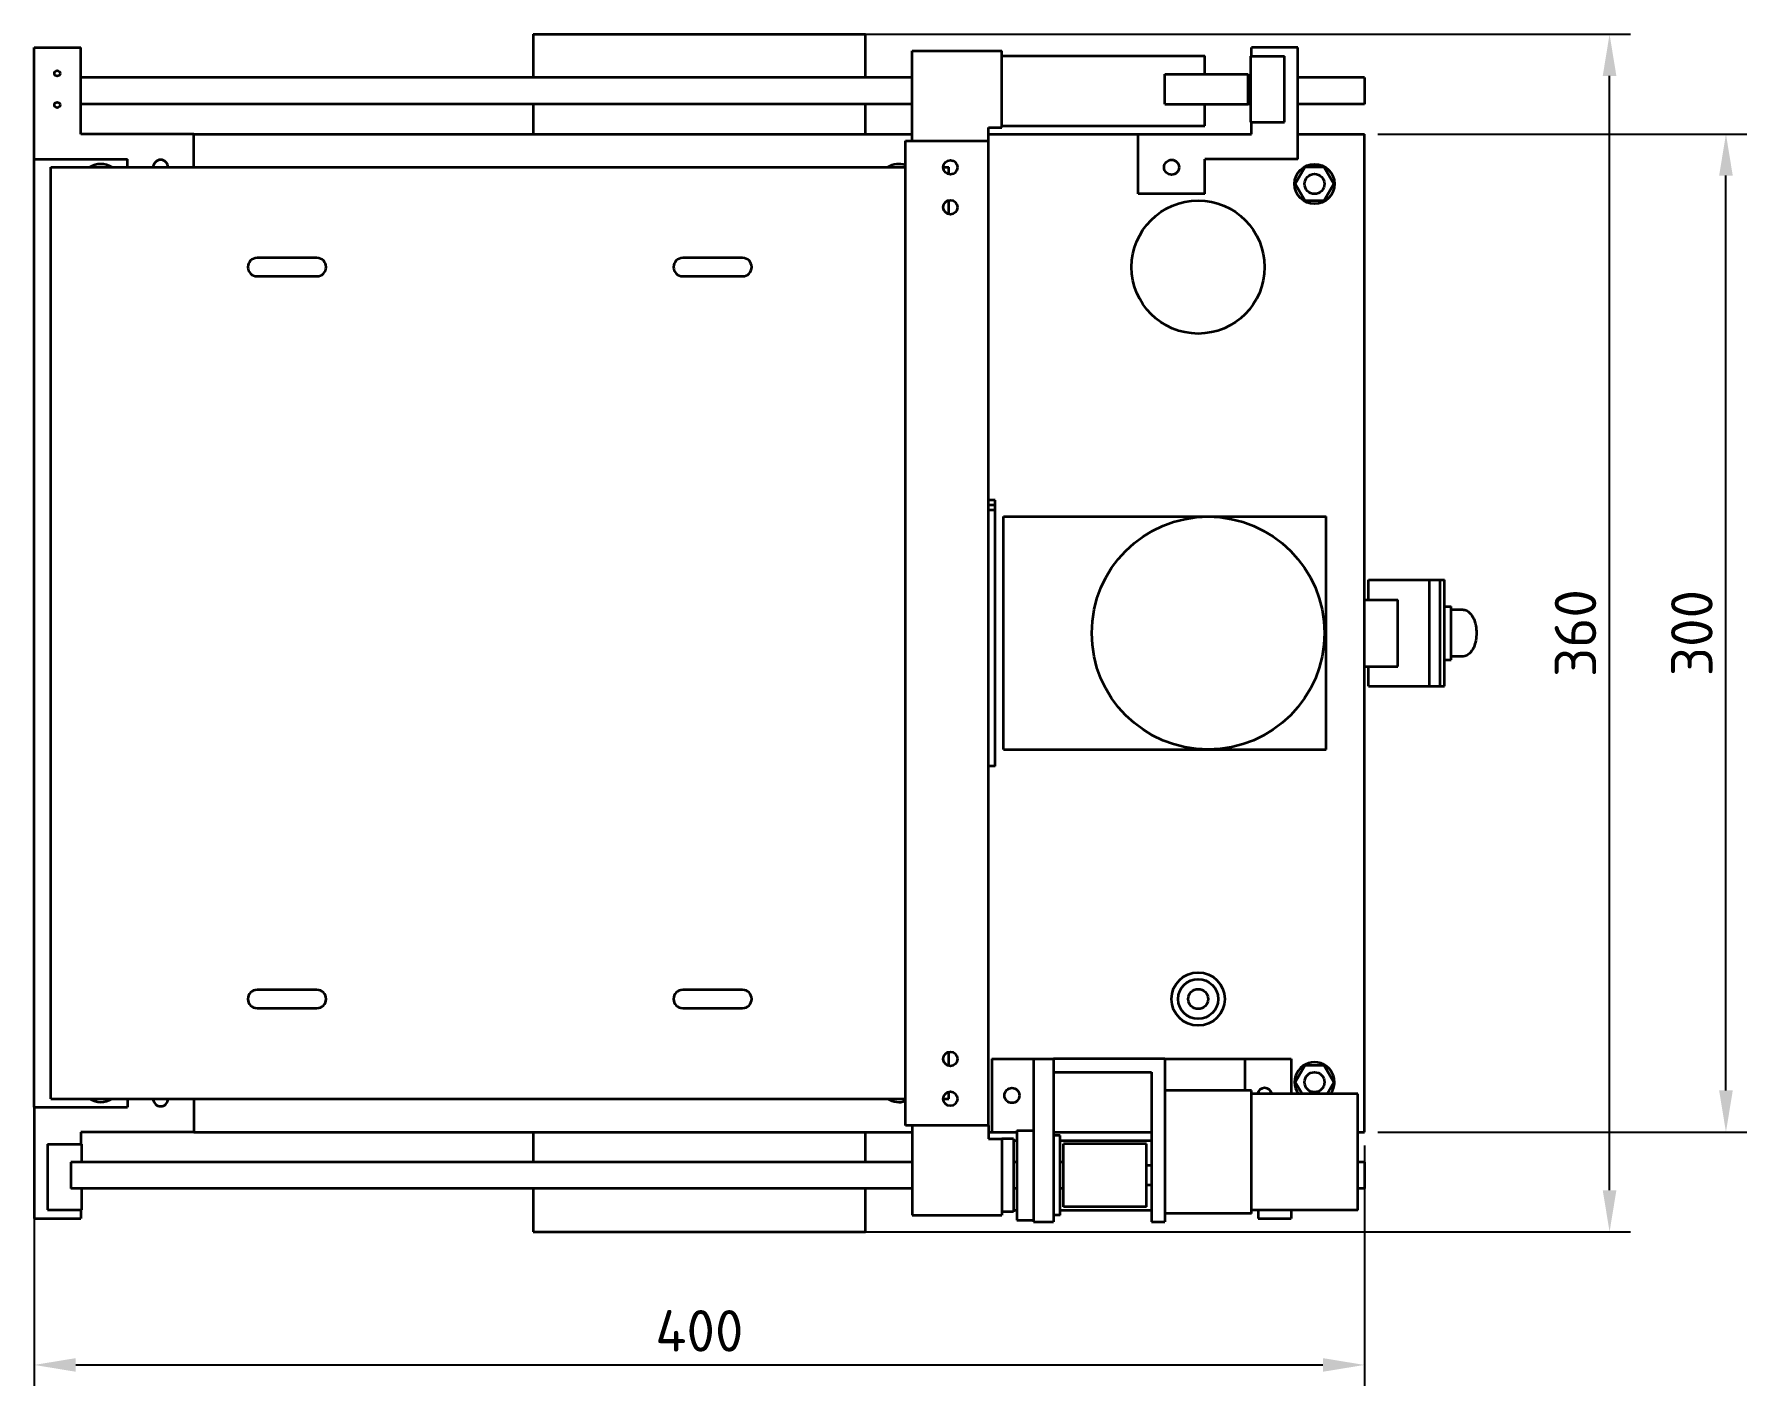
# Model space of a CAD drawing. Header units: millimetres. Extents: x 2065 to 9328, y -1428 to 511.
# Drawn here: x 2533 to 3048, y -389 to 18 of the extents above; entities that cross this region are included whole.
import ezdxf

# ---------------------------------------------------------------- set-up
doc = ezdxf.new("R2010")
doc.units = ezdxf.units.MM
doc.layers.add('2D-VISIBLE', color=7, linetype='Continuous', lineweight=35)
doc.layers.add('DIMENSIONS', color=4, linetype='Continuous', lineweight=18)
doc.styles.add('ISO', font='isocpeur.ttf')
doc.styles.add('OpenSansCondensed-Light', font='OpenSansCondensed-Light.ttf')
doc.dimstyles.new('EZDXF', dxfattribs={"dimtxt": 0.25, "dimasz": 0.175, "dimexe": 0.375, "dimexo": 0.125, "dimgap": 0.1, "dimtad": 1, "dimlfac": 100, "dimzin": 12, "dimdsep": 46, "dimtxsty": 'OpenSansCondensed-Light', "dimblk": 'ARCHTICK', "dimcen": 2.5, "dimazin": 3, "dimtfac": 0.5, "dimtmove": 2, "dimatfit": 3})

# ---------------------------------------------------------------- blocks, each defined once
blk = doc.blocks.new('_CLOSEDFILLED')
at = {"color": 0, "linetype": 'BYBLOCK'}
blk.add_solid([(-1, 0.164), (0, 0), (-1, -0.164)], dxfattribs=at)
blk = doc.blocks.new('*D6')
at = {"color": 4}
for p, q in [((2533.15, -316.5), (2533.15, -388.75)), ((2933.15, -316.5), (2933.15, -388.75)), ((2545.65, -382.5), (2920.65, -382.5))]:
    blk.add_line(p, q, dxfattribs=at)
at = {"layer": 'Defpoints'}
for p in [(2533.15, -312.5), (2933.15, -312.5), (2533.15, -382.5)]:
    blk.add_point(p, dxfattribs=at)
at = {"layer": 'DIMENSIONS', "color": 4, "xscale": 12.5, "yscale": 12.5, "rotation": 180}
blk.add_blockref('_CLOSEDFILLED', (2533.15, -382.5), dxfattribs=at)
at = {"layer": 'DIMENSIONS', "color": 4, "xscale": 12.5, "yscale": 12.5}
blk.add_blockref('_CLOSEDFILLED', (2933.15, -382.5), dxfattribs=at)
at = {"layer": 'DIMENSIONS', "color": 7, "insert": (2733.15, -372.25), "char_height": 12.5, "attachment_point": 5, "style": 'ISO'}
blk.add_mtext('400', dxfattribs=at)
blk = doc.blocks.new('*D7')
at = {"color": 4}
for p, q in [((2737.15, 17.5), (3013.12, 17.5)), ((3006.87, -330), (3006.87, 5)), ((2737.15, -342.5), (3013.12, -342.5))]:
    blk.add_line(p, q, dxfattribs=at)
at = {"layer": 'Defpoints'}
for p in [(2733.15, 17.5), (2733.15, -342.5), (3006.87, -342.5)]:
    blk.add_point(p, dxfattribs=at)
at = {"layer": 'DIMENSIONS', "color": 4, "xscale": 12.5, "yscale": 12.5}
for p, rotation in [((3006.87, 17.5), 90), ((3006.87, -342.5), 270)]:
    blk.add_blockref('_CLOSEDFILLED', p, dxfattribs=dict(at, rotation=rotation))
at = {"layer": 'DIMENSIONS', "color": 7, "insert": (2996.62, -162.5), "char_height": 12.5, "attachment_point": 5, "rotation": 90, "style": 'ISO'}
blk.add_mtext('360', dxfattribs=at)
blk = doc.blocks.new('*D8')
at = {"color": 4}
for p, q in [((2937.15, -12.5), (3048.12, -12.5)), ((3041.87, -300), (3041.87, -25)), ((2937.15, -312.5), (3048.12, -312.5))]:
    blk.add_line(p, q, dxfattribs=at)
at = {"layer": 'Defpoints'}
for p in [(2933.15, -12.5), (2933.15, -312.5), (3041.87, -312.5)]:
    blk.add_point(p, dxfattribs=at)
at = {"layer": 'DIMENSIONS', "color": 4, "xscale": 12.5, "yscale": 12.5}
for p, rotation in [((3041.87, -12.5), 90), ((3041.87, -312.5), 270)]:
    blk.add_blockref('_CLOSEDFILLED', p, dxfattribs=dict(at, rotation=rotation))
at = {"layer": 'DIMENSIONS', "color": 7, "insert": (3031.62, -162.5), "char_height": 12.5, "attachment_point": 5, "rotation": 90, "style": 'ISO'}
blk.add_mtext('300', dxfattribs=at)

msp = doc.modelspace()

# ---------------------------------------------------------------- linework, layer by layer
at = {"layer": '2D-VISIBLE'}
for p, q in [((2683.15, 17.5), (2683.15, 4.5)), ((2783.15, 4.5), (2783.15, 17.5)), ((2533.15, -20), (2533.15, 13.5)), ((2533.15, 13.5), (2547.15, 13.5)), ((2547.15, -12.5), (2547.15, 13.5)), ((2797.15, 12.5), (2824.15, 12.5)), ((2797.15, -14.5), (2797.15, 12.5)), ((2824.15, -10.5), (2824.15, 12.5)), ((2824.15, 11), (2885.15, 11)), ((2885.15, 5.5), (2885.15, 11)), ((2898.95, -8.9), (2898.95, 10.9)), ((2898.95, 10.9), (2909.15, 10.9)), ((2913.15, 13.5), (2899.15, 13.5)), ((2899.15, 10.9), (2899.15, 13.5)), ((2909.15, -8.9), (2909.15, 10.9)), ((2913.15, -20), (2913.15, 13.5)), ((2873.15, 5.5), (2898.15, 5.5)), ((2873.15, -3.5), (2873.15, 5.5)), ((2898.15, -3.5), (2898.15, 5.5)), ((2797.15, 4.5), (2547.15, 4.5)), ((2898.95, 4.5), (2898.15, 4.5)), ((2898.15, 2.5), (2898.95, 2.5)), ((2933.15, 4.5), (2913.15, 4.5)), ((2797.15, -3.5), (2547.15, -3.5)), ((2683.15, -3.5), (2683.15, -12.5)), ((2783.15, -12.5), (2783.15, -3.5)), ((2873.15, -3.5), (2898.15, -3.5)), ((2885.15, -10), (2885.15, -3.5)), ((2898.15, -0.5), (2898.95, -0.5)), ((2898.95, -3.5), (2898.15, -3.5)), ((2933.15, -3.5), (2913.15, -3.5)), ((2824.15, -10), (2885.15, -10)), ((2898.95, -8.9), (2909.15, -8.9)), ((2899.15, -12.5), (2899.15, -8.9)), ((2581.15, -12.5), (2547.15, -12.5)), ((2581.15, -12.5), (2797.15, -12.5)), ((2581.15, -22.5), (2581.15, -12.5)), ((2795.15, -310.5), (2795.15, -14.5)), ((2795.15, -14.5), (2820.15, -14.5)), ((2820.15, -10.5), (2824.15, -10.5)), ((2820.15, -14.5), (2820.15, -10.5)), ((2820.15, -12.5), (2865.15, -12.5)), ((2820.15, -310.5), (2820.15, -14.5)), ((2865.15, -12.5), (2899.15, -12.5)), ((2865.15, -30.5), (2865.15, -12.5)), ((2913.15, -12.5), (2933.15, -12.5)), ((2933.15, -312.5), (2933.15, -12.5)), ((2533.15, -305), (2533.15, -20)), ((2533.15, -20), (2561.15, -20)), ((2561.15, -22.5), (2561.15, -20)), ((2913.15, -20), (2885.15, -20)), ((2885.15, -30.5), (2885.15, -20)), ((2538.15, -302.5), (2538.15, -22.5)), ((2538.15, -22.5), (2795.15, -22.5)), ((2806.5, -22.5), (2808.15, -22.5)), ((2808.15, -24.59), (2808.15, -22.5)), ((2915.26, -22.5), (2912.37, -27.5)), ((2921.03, -22.5), (2915.26, -22.5)), ((2923.92, -27.5), (2921.03, -22.5)), ((2885.15, -30.5), (2865.15, -30.5)), ((2912.37, -27.5), (2915.26, -32.5)), ((2921.03, -32.5), (2923.92, -27.5)), ((2808.15, -36.59), (2808.15, -32.41)), ((2915.26, -32.5), (2921.03, -32.5)), ((2618.15, -49.75), (2600.15, -49.75)), ((2746.15, -49.75), (2728.15, -49.75)), ((2600.15, -55.25), (2618.15, -55.25)), ((2728.15, -55.25), (2746.15, -55.25)), ((2822.15, -122.5), (2820.15, -122.5)), ((2822.15, -202.5), (2822.15, -122.5)), ((2820.15, -124), (2822.15, -124)), ((2820.15, -125.5), (2822.15, -125.5)), ((2824.65, -197.5), (2824.65, -127.5)), ((2824.65, -127.5), (2921.65, -127.5)), ((2921.65, -197.5), (2921.65, -127.5)), ((2934.33, -152.5), (2934.33, -146.5)), ((2934.33, -146.5), (2952.68, -146.5)), ((2952.68, -178.5), (2952.68, -146.5)), ((2952.68, -146.5), (2955.96, -146.5)), ((2955.96, -178.5), (2955.96, -146.5)), ((2955.96, -178.5), (2955.96, -146.5)), ((2955.96, -146.5), (2957.27, -146.5)), ((2957.27, -178.5), (2957.27, -146.5)), ((2933.15, -152.5), (2943.15, -152.5)), ((2943.15, -172.5), (2943.15, -152.5)), ((2957.27, -154.5), (2959.24, -154.5)), ((2959.24, -170.5), (2959.24, -154.5)), ((2962.84, -155.5), (2959.24, -155.5)), ((2962.84, -169.5), (2959.24, -169.5)), ((2933.15, -172.5), (2943.15, -172.5)), ((2934.33, -178.5), (2934.33, -172.5)), ((2957.27, -170.5), (2959.24, -170.5)), ((2934.33, -178.5), (2952.68, -178.5)), ((2952.68, -178.5), (2955.96, -178.5)), ((2955.96, -178.5), (2957.27, -178.5)), ((2824.65, -197.5), (2921.65, -197.5)), ((2822.15, -202.5), (2820.15, -202.5)), ((2618.15, -269.75), (2600.15, -269.75)), ((2746.15, -269.75), (2728.15, -269.75)), ((2600.15, -275.25), (2618.15, -275.25)), ((2728.15, -275.25), (2746.15, -275.25)), ((2808.15, -292.59), (2808.15, -288.41)), ((2821.15, -290.5), (2821.15, -312.5)), ((2821.15, -290.5), (2833.65, -290.5)), ((2833.65, -290.5), (2839.65, -290.5)), ((2833.65, -290.5), (2833.65, -339.5)), ((2873.15, -290.5), (2839.65, -290.5)), ((2839.65, -290.5), (2839.65, -339.5)), ((2873.15, -290.5), (2897.15, -290.5)), ((2873.15, -290.5), (2873.15, -339.5)), ((2897.15, -290.5), (2911.15, -290.5)), ((2897.15, -290.5), (2897.15, -300)), ((2911.15, -290.5), (2911.15, -301)), ((2915.26, -292.5), (2912.37, -297.5)), ((2921.03, -292.5), (2915.26, -292.5)), ((2923.92, -297.5), (2921.03, -292.5)), ((2839.65, -294.5), (2869.15, -294.5)), ((2869.15, -294.5), (2869.15, -339.5)), ((2912.37, -297.5), (2914.39, -301)), ((2921.9, -301), (2923.92, -297.5)), ((2538.15, -302.5), (2795.15, -302.5)), ((2561.15, -302.5), (2561.15, -305)), ((2581.15, -302.5), (2581.15, -312.5)), ((2806.5, -302.5), (2808.15, -302.5)), ((2808.15, -302.5), (2808.15, -300.41)), ((2899.15, -300), (2873.15, -300)), ((2931.15, -301), (2899.15, -301)), ((2533.15, -305), (2533.15, -338.5)), ((2533.15, -305), (2561.15, -305)), ((2547.15, -312.5), (2547.15, -316.1)), ((2581.15, -312.5), (2547.15, -312.5)), ((2581.15, -312.5), (2797.15, -312.5)), ((2683.15, -312.5), (2683.15, -321.5)), ((2783.15, -321.5), (2783.15, -312.5)), ((2820.15, -310.5), (2795.15, -310.5)), ((2797.15, -310.5), (2797.15, -337.5)), ((2820.15, -310.5), (2820.15, -314.5)), ((2820.15, -312.5), (2821.15, -312.5)), ((2821.15, -312.5), (2828.65, -312.5)), ((2828.65, -312), (2828.65, -339)), ((2828.65, -312), (2833.65, -312)), ((2839.65, -312.5), (2869.15, -312.5)), ((2841.65, -313.5), (2839.65, -313.5)), ((2931.15, -312.5), (2933.15, -312.5)), ((2537.15, -316.1), (2537.15, -335.9)), ((2537.15, -316.1), (2547.35, -316.1)), ((2547.35, -316.1), (2547.35, -321.5)), ((2820.15, -314.5), (2824.15, -314.5)), ((2824.15, -314.5), (2824.15, -337.5)), ((2827.65, -314.5), (2824.15, -314.5)), ((2827.65, -315), (2828.65, -315)), ((2841.65, -315), (2869.15, -315)), ((2867.65, -316), (2842.65, -316)), ((2797.15, -321.5), (2544.15, -321.5)), ((2828.65, -321.5), (2827.65, -321.5)), ((2842.65, -321.5), (2841.65, -321.5)), ((2869.15, -322.5), (2867.65, -322.5)), ((2933.15, -321.5), (2931.15, -321.5)), ((2797.15, -329.5), (2544.15, -329.5)), ((2547.35, -329.5), (2547.35, -335.9)), ((2683.15, -329.5), (2683.15, -342.5)), ((2783.15, -342.5), (2783.15, -329.5)), ((2828.65, -329.5), (2827.65, -329.5)), ((2842.65, -329.5), (2841.65, -329.5)), ((2869.15, -328.5), (2867.65, -328.5)), ((2933.15, -329.5), (2931.15, -329.5)), ((2533.15, -338.5), (2547.15, -338.5)), ((2537.15, -335.9), (2547.35, -335.9)), ((2547.15, -335.9), (2547.15, -338.5)), ((2797.15, -337.5), (2824.15, -337.5)), ((2827.65, -336.5), (2824.15, -336.5)), ((2827.65, -336), (2828.65, -336)), ((2828.65, -339), (2833.65, -339)), ((2833.65, -339.5), (2839.65, -339.5)), ((2841.65, -337.5), (2839.65, -337.5)), ((2841.65, -336), (2869.15, -336)), ((2867.65, -335), (2842.65, -335)), ((2869.15, -339.5), (2873.15, -339.5)), ((2899.15, -337), (2873.15, -337)), ((2931.15, -336), (2899.15, -336)), ((2901.15, -336), (2901.15, -338.5)), ((2901.15, -338.5), (2911.15, -338.5)), ((2911.15, -336), (2911.15, -338.5))]:
    msp.add_line(p, q, dxfattribs=at)
for points in [[(2683.15, 17.5), (2686.27, 17.5), (2689.4, 17.5), (2692.52, 17.5), (2695.65, 17.5), (2698.77, 17.5), (2701.9, 17.5), (2705.02, 17.5), (2708.15, 17.5), (2711.27, 17.5), (2714.4, 17.5), (2717.52, 17.5), (2720.65, 17.5), (2723.77, 17.5), (2726.9, 17.5), (2730.02, 17.5), (2733.15, 17.5), (2736.27, 17.5), (2739.4, 17.5), (2742.52, 17.5), (2745.65, 17.5), (2748.77, 17.5), (2751.9, 17.5), (2755.02, 17.5), (2758.15, 17.5), (2761.27, 17.5), (2764.4, 17.5), (2767.52, 17.5), (2770.65, 17.5), (2773.77, 17.5), (2776.9, 17.5), (2780.02, 17.5), (2783.15, 17.5)], [(2933.15, 4.5), (2933.15, 4.25), (2933.15, 4), (2933.15, 3.75), (2933.15, 3.5), (2933.15, 3.25), (2933.15, 3), (2933.15, 2.75), (2933.15, 2.5), (2933.15, 2.25), (2933.15, 2), (2933.15, 1.75), (2933.15, 1.5), (2933.15, 1.25), (2933.15, 1), (2933.15, 0.75), (2933.15, 0.5), (2933.15, 0.25), (2933.15, 0), (2933.15, -0.25), (2933.15, -0.5), (2933.15, -0.75), (2933.15, -1), (2933.15, -1.25), (2933.15, -1.5), (2933.15, -1.75), (2933.15, -2), (2933.15, -2.25), (2933.15, -2.5), (2933.15, -2.75), (2933.15, -3), (2933.15, -3.25), (2933.15, -3.5)], [(2962.84, -155.5), (2963.38, -155.56), (2963.9, -155.75), (2964.37, -156.03), (2964.8, -156.39), (2965.17, -156.79), (2965.49, -157.24), (2965.77, -157.71), (2966.01, -158.21), (2966.22, -158.72), (2966.39, -159.24), (2966.54, -159.77), (2966.65, -160.31), (2966.74, -160.85), (2966.8, -161.4), (2966.84, -161.95), (2966.85, -162.5), (2966.84, -163.05), (2966.8, -163.6), (2966.74, -164.15), (2966.65, -164.69), (2966.54, -165.23), (2966.39, -165.76), (2966.22, -166.28), (2966.01, -166.79), (2965.77, -167.29), (2965.49, -167.76), (2965.17, -168.21), (2964.8, -168.61), (2964.37, -168.97), (2963.9, -169.25), (2963.38, -169.44), (2962.84, -169.5)], [(2899.15, -337), (2899.15, -335.84), (2899.15, -334.69), (2899.15, -333.53), (2899.15, -332.38), (2899.15, -331.22), (2899.15, -330.06), (2899.15, -328.91), (2899.15, -327.75), (2899.15, -326.59), (2899.15, -325.44), (2899.15, -324.28), (2899.15, -323.12), (2899.15, -321.97), (2899.15, -320.81), (2899.15, -319.66), (2899.15, -318.5), (2899.15, -317.34), (2899.15, -316.19), (2899.15, -315.03), (2899.15, -313.88), (2899.15, -312.72), (2899.15, -311.56), (2899.15, -310.41), (2899.15, -309.25), (2899.15, -308.09), (2899.15, -306.94), (2899.15, -305.78), (2899.15, -304.62), (2899.15, -303.47), (2899.15, -302.31), (2899.15, -301.16), (2899.15, -300)], [(2931.15, -336), (2931.15, -334.91), (2931.15, -333.81), (2931.15, -332.72), (2931.15, -331.62), (2931.15, -330.53), (2931.15, -329.44), (2931.15, -328.34), (2931.15, -327.25), (2931.15, -326.16), (2931.15, -325.06), (2931.15, -323.97), (2931.15, -322.88), (2931.15, -321.78), (2931.15, -320.69), (2931.15, -319.59), (2931.15, -318.5), (2931.15, -317.41), (2931.15, -316.31), (2931.15, -315.22), (2931.15, -314.12), (2931.15, -313.03), (2931.15, -311.94), (2931.15, -310.84), (2931.15, -309.75), (2931.15, -308.66), (2931.15, -307.56), (2931.15, -306.47), (2931.15, -305.38), (2931.15, -304.28), (2931.15, -303.19), (2931.15, -302.09), (2931.15, -301)], [(2841.65, -337.5), (2841.65, -336.75), (2841.65, -336), (2841.65, -335.25), (2841.65, -334.5), (2841.65, -333.75), (2841.65, -333), (2841.65, -332.25), (2841.65, -331.5), (2841.65, -330.75), (2841.65, -330), (2841.65, -329.25), (2841.65, -328.5), (2841.65, -327.75), (2841.65, -327), (2841.65, -326.25), (2841.65, -325.5), (2841.65, -324.75), (2841.65, -324), (2841.65, -323.25), (2841.65, -322.5), (2841.65, -321.75), (2841.65, -321), (2841.65, -320.25), (2841.65, -319.5), (2841.65, -318.75), (2841.65, -318), (2841.65, -317.25), (2841.65, -316.5), (2841.65, -315.75), (2841.65, -315), (2841.65, -314.25), (2841.65, -313.5)], [(2827.65, -314.5), (2827.65, -315.19), (2827.65, -315.88), (2827.65, -316.56), (2827.65, -317.25), (2827.65, -317.94), (2827.65, -318.62), (2827.65, -319.31), (2827.65, -320), (2827.65, -320.69), (2827.65, -321.38), (2827.65, -322.06), (2827.65, -322.75), (2827.65, -323.44), (2827.65, -324.12), (2827.65, -324.81), (2827.65, -325.5), (2827.65, -326.19), (2827.65, -326.88), (2827.65, -327.56), (2827.65, -328.25), (2827.65, -328.94), (2827.65, -329.62), (2827.65, -330.31), (2827.65, -331), (2827.65, -331.69), (2827.65, -332.38), (2827.65, -333.06), (2827.65, -333.75), (2827.65, -334.44), (2827.65, -335.12), (2827.65, -335.81), (2827.65, -336.5)], [(2842.65, -335), (2842.65, -334.41), (2842.65, -333.81), (2842.65, -333.22), (2842.65, -332.62), (2842.65, -332.03), (2842.65, -331.44), (2842.65, -330.84), (2842.65, -330.25), (2842.65, -329.66), (2842.65, -329.06), (2842.65, -328.47), (2842.65, -327.88), (2842.65, -327.28), (2842.65, -326.69), (2842.65, -326.09), (2842.65, -325.5), (2842.65, -324.91), (2842.65, -324.31), (2842.65, -323.72), (2842.65, -323.12), (2842.65, -322.53), (2842.65, -321.94), (2842.65, -321.34), (2842.65, -320.75), (2842.65, -320.16), (2842.65, -319.56), (2842.65, -318.97), (2842.65, -318.38), (2842.65, -317.78), (2842.65, -317.19), (2842.65, -316.59), (2842.65, -316)], [(2867.65, -335), (2867.65, -334.41), (2867.65, -333.81), (2867.65, -333.22), (2867.65, -332.62), (2867.65, -332.03), (2867.65, -331.44), (2867.65, -330.84), (2867.65, -330.25), (2867.65, -329.66), (2867.65, -329.06), (2867.65, -328.47), (2867.65, -327.88), (2867.65, -327.28), (2867.65, -326.69), (2867.65, -326.09), (2867.65, -325.5), (2867.65, -324.91), (2867.65, -324.31), (2867.65, -323.72), (2867.65, -323.12), (2867.65, -322.53), (2867.65, -321.94), (2867.65, -321.34), (2867.65, -320.75), (2867.65, -320.16), (2867.65, -319.56), (2867.65, -318.97), (2867.65, -318.38), (2867.65, -317.78), (2867.65, -317.19), (2867.65, -316.59), (2867.65, -316)], [(2544.15, -321.5), (2544.15, -321.75), (2544.15, -322), (2544.15, -322.25), (2544.15, -322.5), (2544.15, -322.75), (2544.15, -323), (2544.15, -323.25), (2544.15, -323.5), (2544.15, -323.75), (2544.15, -324), (2544.15, -324.25), (2544.15, -324.5), (2544.15, -324.75), (2544.15, -325), (2544.15, -325.25), (2544.15, -325.5), (2544.15, -325.75), (2544.15, -326), (2544.15, -326.25), (2544.15, -326.5), (2544.15, -326.75), (2544.15, -327), (2544.15, -327.25), (2544.15, -327.5), (2544.15, -327.75), (2544.15, -328), (2544.15, -328.25), (2544.15, -328.5), (2544.15, -328.75), (2544.15, -329), (2544.15, -329.25), (2544.15, -329.5)], [(2933.15, -321.5), (2933.15, -321.75), (2933.15, -322), (2933.15, -322.25), (2933.15, -322.5), (2933.15, -322.75), (2933.15, -323), (2933.15, -323.25), (2933.15, -323.5), (2933.15, -323.75), (2933.15, -324), (2933.15, -324.25), (2933.15, -324.5), (2933.15, -324.75), (2933.15, -325), (2933.15, -325.25), (2933.15, -325.5), (2933.15, -325.75), (2933.15, -326), (2933.15, -326.25), (2933.15, -326.5), (2933.15, -326.75), (2933.15, -327), (2933.15, -327.25), (2933.15, -327.5), (2933.15, -327.75), (2933.15, -328), (2933.15, -328.25), (2933.15, -328.5), (2933.15, -328.75), (2933.15, -329), (2933.15, -329.25), (2933.15, -329.5)], [(2683.15, -342.5), (2686.27, -342.5), (2689.4, -342.5), (2692.52, -342.5), (2695.65, -342.5), (2698.77, -342.5), (2701.9, -342.5), (2705.02, -342.5), (2708.15, -342.5), (2711.27, -342.5), (2714.4, -342.5), (2717.52, -342.5), (2720.65, -342.5), (2723.77, -342.5), (2726.9, -342.5), (2730.02, -342.5), (2733.15, -342.5), (2736.27, -342.5), (2739.4, -342.5), (2742.52, -342.5), (2745.65, -342.5), (2748.77, -342.5), (2751.9, -342.5), (2755.02, -342.5), (2758.15, -342.5), (2761.27, -342.5), (2764.4, -342.5), (2767.52, -342.5), (2770.65, -342.5), (2773.77, -342.5), (2776.9, -342.5), (2780.02, -342.5), (2783.15, -342.5)]]:
    msp.add_lwpolyline(points, dxfattribs=at)
for centre, radius in [((2540.05, 5.75), 0.85), ((2540.05, -3.75), 0.85), ((2808.65, -22.5), 2.15), ((2875.15, -22.5), 2.25), ((2918.15, -27.5), 6), ((2918.15, -27.5), 3), ((2808.65, -34.5), 2.15), ((2883.15, -52.5), 20), ((2886.15, -162.5), 35), ((2883.15, -272.5), 8), ((2883.15, -272.5), 6), ((2883.15, -272.5), 3), ((2808.65, -290.5), 2.15), ((2918.15, -297.5), 3), ((2808.65, -302.5), 2.15), ((2827.15, -301.5), 2.25)]:
    msp.add_circle(centre, radius, dxfattribs=at)
for centre, radius, start, end in [((2571.15, -22.5), 2.25, 0, 180), ((2553.15, -27.5), 6, 56.4427, 123.5573), ((2793.15, -27.5), 6, 70.5288, 123.5573), ((2600.15, -52.5), 2.75, 90, 270), ((2600.15, -52.5), 2.75, 90, 270), ((2618.15, -52.5), 2.75, 270, 90), ((2618.15, -52.5), 2.75, 270, 90), ((2728.15, -52.5), 2.75, 90, 270), ((2728.15, -52.5), 2.75, 90, 270), ((2746.15, -52.5), 2.75, 270, 90), ((2746.15, -52.5), 2.75, 270, 90), ((2600.15, -272.5), 2.75, 90, 270), ((2600.15, -272.5), 2.75, 90, 270), ((2618.15, -272.5), 2.75, 270, 90), ((2618.15, -272.5), 2.75, 270, 90), ((2728.15, -272.5), 2.75, 90, 270), ((2728.15, -272.5), 2.75, 90, 270), ((2746.15, -272.5), 2.75, 270, 90), ((2746.15, -272.5), 2.75, 270, 90), ((2918.15, -297.5), 6, 0, 215.6853), ((2918.15, -297.5), 6, 324.3147, 0), ((2553.15, -297.5), 6, 236.4427, 303.5573), ((2571.15, -302.5), 2.25, 180, 0), ((2793.15, -297.5), 6, 236.4427, 289.4712), ((2903.15, -301.5), 2.25, 12.8396, 167.1604)]:
    msp.add_arc(centre, radius, start, end, dxfattribs=at)

# ---------------------------------------------------------------- dimensions: what is measured, and where the dimension line sits
at = {"layer": 'DIMENSIONS'}
for base, p1, p2, picture, middle in [((3006.87, -342.5), (2733.15, -342.5), (2733.15, 17.5), '*D7', (2996.62, -162.5)), ((3041.87, -312.5), (2933.15, -312.5), (2933.15, -12.5), '*D8', (3031.62, -162.5))]:
    dim = msp.add_linear_dim(base=base, p1=p1, p2=p2, angle=90, dimstyle='EZDXF', override={"dimscale": 5, "dimtxt": 2.5, "dimasz": 2.5, "dimexe": 1.25, "dimexo": 0.8, "dimgap": 0.8, "dimtad": 1, "dimtih": 0, "dimtoh": 0, "dimdec": 0, "dimlfac": 1, "dimzin": 8, "dimdsep": 46, "dimpost": '', "dimtxsty": 'ISO', "dimtsz": 0, "dimdle": 0, "dimclrd": 4, "dimclre": 4, "dimclrt": 7}, dxfattribs=at)
    dim.commit()
    dim.dimension.update_dxf_attribs({"geometry": picture, "text_midpoint": middle})
dim = msp.add_linear_dim(base=(2533.15, -382.5), p1=(2533.15, -312.5), p2=(2933.15, -312.5), dimstyle='EZDXF', override={"dimscale": 5, "dimtxt": 2.5, "dimasz": 2.5, "dimexe": 1.25, "dimexo": 0.8, "dimgap": 0.8, "dimtad": 1, "dimtih": 0, "dimtoh": 0, "dimdec": 0, "dimlfac": 1, "dimzin": 8, "dimdsep": 46, "dimpost": '', "dimtxsty": 'ISO', "dimtsz": 0, "dimdle": 0, "dimclrd": 4, "dimclre": 4, "dimclrt": 7}, dxfattribs=at)
dim.commit()
dim.dimension.update_dxf_attribs({"geometry": '*D6', "text_midpoint": (2733.15, -372.25)})

doc.saveas('drawing.dxf')
